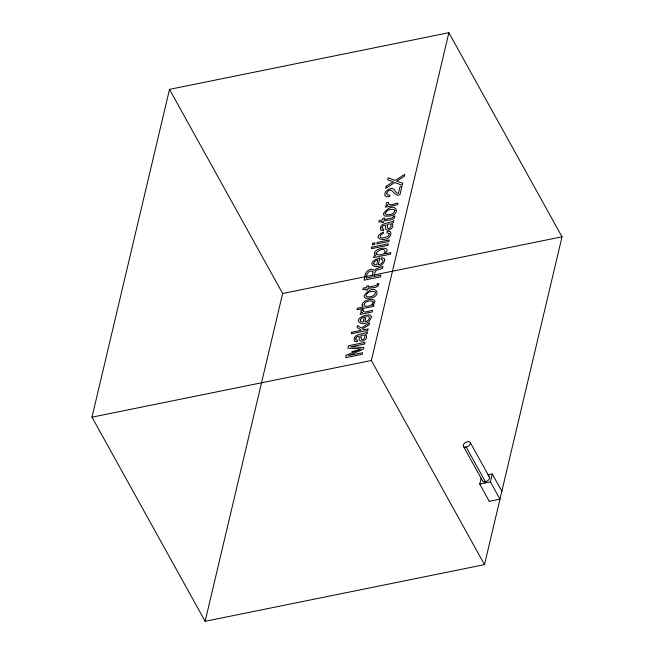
<?xml version="1.0" encoding="UTF-8"?>
<svg xmlns="http://www.w3.org/2000/svg" width="654" height="654" viewBox="0 0 654 654"><rect width="100%" height="100%" fill="white"/><g stroke="black" fill="none" stroke-linecap="round" stroke-linejoin="round"><path stroke-width="0.98" d="M91.985 417.178L169.5 89.369L448.865 32.7L562.015 236.822L484.5 564.631L205.135 621.3L91.985 417.178L371.358 360.509L448.865 32.7M205.135 621.3L282.642 293.491L169.5 89.369M489.306 501.446L479.75 484.025L481.148 478.099M485.072 482.938L485.374 481.671L466.196 447.074M489.339 501.324L499.983 499.157L490.394 481.859L492.258 473.962L487.827 474.861M282.642 293.491L562.015 236.822M351.877 351.59L359.398 350.07M479.75 484.025L490.394 481.859M492.258 473.962L501.847 491.26M470.218 442.431L489.396 477.028M463.441 446.355L482.619 480.952M371.358 360.509L484.5 564.631M488.963 476.594A3.916 2.305 -29 0 1 487.23 480.952A3.916 2.305 -29 0 1 482.415 480.379M389.228 233.699L389.007 235.105A2.739 1.619 -29 0 1 387.552 236.576L382.737 238.007L380.219 237.427L380.448 235.309L383.146 233.576L383.497 232.088C367.523 239.47 392.106 243.95 390.79 232.342A4.562 2.69 -29 0 0 389.204 231.361L387.233 231.336L386.882 232.816L389.228 233.699M355.801 338.641L355.948 339.941L357.575 340.243L357.231 341.666L354.394 341.208C352.571 332.992 363.681 334.774 367.581 331.831L367.188 333.556L365.349 334.627C369.649 337.587 361.989 343.775 359.389 340.055L359.03 336.033L356.643 336.949L355.801 338.641M382.059 227.567L382.214 228.875L383.833 229.17L383.497 230.6L380.653 230.134C378.838 221.927 389.947 223.701 393.847 220.758L393.455 222.491L391.607 223.554C395.915 226.521 388.247 232.701 385.656 228.982L385.288 224.968L382.901 225.883L382.059 227.567M376.034 253.319L376.246 254.553C390.258 256.965 385.214 242.879 376.034 253.319M374.341 253.335L374.587 255.011L375.617 255.755L374.023 256.082L373.671 257.562L390.463 254.161L390.83 252.632L384.675 253.883C393.528 245.806 375.282 247.032 374.341 253.335M361.041 337.08C361.425 345.026 369.649 332.199 360.795 335.625L361.041 337.08M387.299 226.014C387.691 233.96 395.915 221.134 387.062 224.551L387.299 226.014M373.001 272.015L371.979 276.944L366.338 278.089C366.019 274.696 368.774 269.587 372.715 271.296L373.001 272.015M362.185 304.641L362.283 306.064L363.322 306.988L357.329 308.206L356.978 309.694L373.557 306.325L373.892 304.919L372.347 305.23C381.56 297.145 363.027 298.036 362.185 304.641M371.317 316.814C368.153 330.123 347.135 320.615 366.395 314.958L364.826 321.621C367.54 322.177 372.003 316.789 367.605 316.266L367.965 314.762L368.635 314.754L370.507 315.342L371.317 316.814M384.789 259.834C381.625 273.135 360.607 263.636 379.868 257.978L378.298 264.641C381.02 265.189 385.476 259.81 381.086 259.286L381.437 257.782L382.108 257.766L383.98 258.355L384.789 259.834M373.148 302.074C372.543 305.647 367.597 306.865 364.548 306.072L363.984 305.385C363.926 301.535 370.262 299.802 373.017 301.625L373.148 302.074M375.486 292.526C375.094 296.278 370.115 297.227 367.033 296.826A3.041 1.79 -29 0 1 366.036 295.714C366.534 291.839 372.396 290.392 375.339 292.003L375.486 292.526M394.902 210.433C394.509 214.185 389.522 215.133 386.449 214.733A3.041 1.79 -29 0 1 385.443 213.621C385.95 209.738 391.803 208.299 394.754 209.909L394.902 210.433M386.669 193.273L387.127 194.908L389.988 195.006L389.62 196.56L386.326 196.674L384.895 195.652C383.963 192.145 387.43 189.251 390.585 188.646C394.746 187.101 394.926 193.339 398.433 193.429L400.003 186.799L401.916 186.406L399.937 194.753C393.79 197.745 391.705 184.166 386.669 193.273M360.256 320.108L360.844 321.67L363.223 321.907L364.417 316.855L361.482 318.212L360.256 320.108M373.728 263.129L374.317 264.69L376.696 264.927L377.889 259.875L374.963 261.232L373.728 263.129M364.343 295.395L364.237 296.303A5.485 3.237 -29 0 0 365.406 298.15C385.198 299.916 375.919 279.577 364.343 295.395M383.751 213.302L383.645 214.21A5.485 3.237 -29 0 0 384.814 216.057C404.605 217.815 395.335 197.483 383.751 213.302M362.978 310.094C363.223 314.411 370.466 309.947 372.592 310.429L372.224 311.95L360.182 314.394L360.526 312.947L362.602 312.522L360.853 311.337L361.016 310.021L363.15 309.587L362.978 310.094M388.329 202.887C388.574 207.204 395.817 202.74 397.934 203.214L397.575 204.743L385.533 207.187L385.876 205.74L387.953 205.315L386.203 204.122L386.359 202.814L388.501 202.38L388.329 202.887M377.342 283.901L376.982 285.054L376.058 285.545L368.202 287.139L368.545 285.692L366.886 286.027L366.542 287.474L363.183 288.161L362.815 289.706L366.183 289.019L365.888 290.253L367.54 289.918L367.834 288.684C370.875 287.049 378.854 288.855 378.936 283.583L377.342 283.901M393.324 216.302L392.964 217.447L392.048 217.946L384.184 219.54L384.527 218.084L382.876 218.42L382.533 219.875L379.165 220.553L378.805 222.098L382.165 221.42L381.879 222.646L383.53 222.311L383.816 221.085C386.866 219.45 394.844 221.248 394.918 215.975L393.324 216.302M346.26 355.261L345.688 357.673L362.21 354.321L362.586 352.71L348.647 355.58L363.428 349.171L363.82 347.503L350.724 346.775L364.654 343.979L365.03 342.377L348.508 345.729L347.944 348.124L361.073 348.844L346.26 355.261M351.697 332.265L351.345 333.736L367.867 330.384L368.218 328.913L363.698 329.829L362.447 328.864L369.191 324.801L369.649 322.847L361.245 328.046L357.558 325.488L357.1 327.433L361.286 330.319L351.697 332.265M365.373 274.402L364.008 280.174L380.538 276.822L380.93 275.13L373.851 276.568L375.421 271.148L377.039 270.028L382.492 268.541L382.982 266.464L376.541 268.581L374.333 270.347C371.456 267.486 365.938 270.748 365.373 274.402M371.824 247.13L371.464 248.659L387.986 245.307L388.345 243.778L371.824 247.13M372.731 243.288L372.363 244.841L374.66 244.375L375.028 242.822L372.731 243.288M386.228 186.235L385.721 188.344L394.771 182.531L402.185 185.27L402.66 183.234L396.684 181.158L404.27 176.425L404.769 174.332L395.261 180.43L388.198 177.88L387.724 179.891L393.299 181.771L386.228 186.235M377.268 242.372L376.9 243.926L388.885 241.489L389.253 239.936L377.268 242.372M465.296 447.164A3.916 2.305 -29 0 0 470.422 443.011A3.916 2.305 -29 0 0 464.765 443.011A3.916 2.305 -29 0 0 465.296 447.164"/></g></svg>
